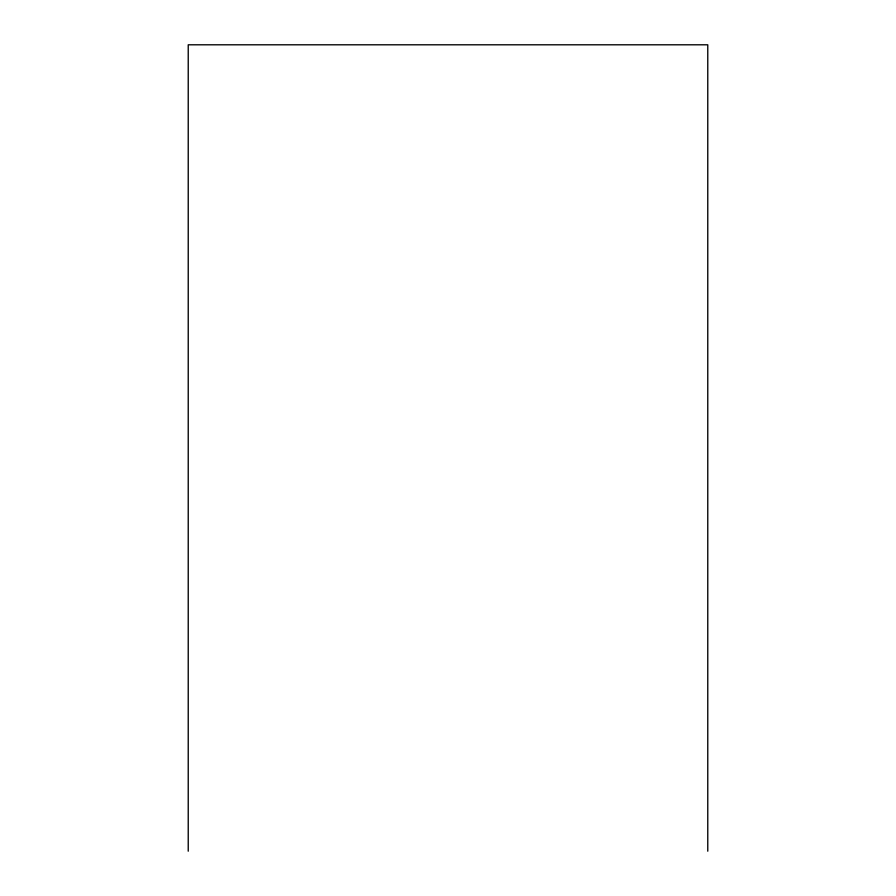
<?xml version="1.0" encoding="UTF-8"?>
<svg xmlns="http://www.w3.org/2000/svg" width="896" height="896" viewBox="0 0 896 896"><rect width="100%" height="100%" fill="white"/><g stroke="black" fill="none" stroke-linecap="round" stroke-linejoin="round"><path stroke-width="1.34" d="M707.773 851.2L707.773 44.8L188.227 44.8L188.227 851.2"/></g></svg>
